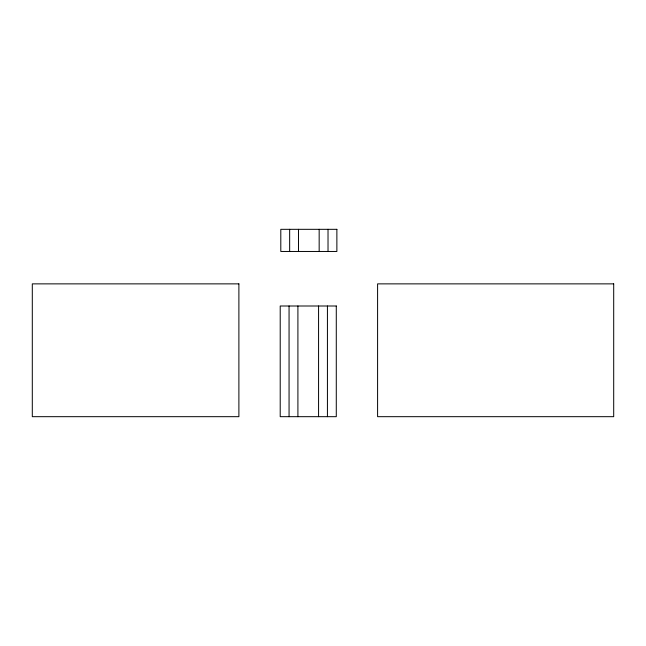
<?xml version="1.0" encoding="UTF-8"?>
<svg xmlns="http://www.w3.org/2000/svg" width="646" height="646" viewBox="0 0 646 646"><rect width="100%" height="100%" fill="white"/><g stroke="black" fill="none" stroke-linecap="round" stroke-linejoin="round"><path stroke-width="0.97" d="M328.023 229.322L328.023 251.464M327.425 306.002L327.425 416.678M319.164 229.322L319.164 251.464M318.575 306.002L318.575 416.678M298.509 229.322L298.509 251.464M297.911 306.002L297.911 416.678M289.658 229.322L289.658 251.464M289.061 306.002L289.061 416.678M336.873 229.322L280.8 229.322L280.8 251.464L336.873 251.464L336.873 229.322M238.891 283.869L32.3 283.869L32.3 416.678L238.891 416.678L238.891 283.869M613.7 283.869L377.595 283.869L377.595 416.678L613.7 416.678L613.7 283.869M336.283 306.002L280.211 306.002L280.211 416.678L336.283 416.678L336.283 306.002"/></g></svg>
